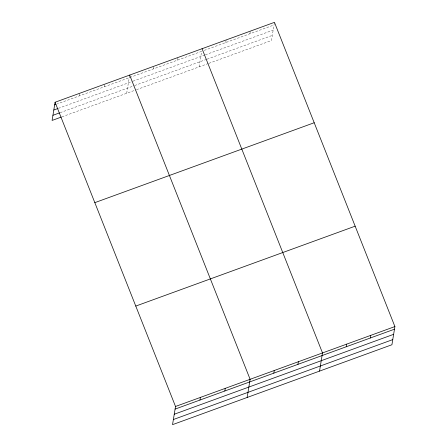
<?xml version="1.0" encoding="UTF-8"?>
<svg xmlns="http://www.w3.org/2000/svg" width="447" height="447" viewBox="0 0 447 447"><rect width="100%" height="100%" fill="white"/><g stroke="black" fill="none" stroke-linecap="round" stroke-linejoin="round"><path stroke-width="0.34" stroke-dasharray="2.23 1.68" d="M79.505 95.831L79.94 93.2M104.369 86.774L104.799 84.142M126.685 93.267L129.557 75.744M153.366 68.933L153.796 66.296M177.498 60.144L177.928 57.507M199.083 66.899L201.631 51.355L57.261 103.933M225.763 42.56L226.193 39.928M249.89 33.771L250.326 31.139M274.346 23.009L271.48 40.526L208.866 63.334M204.24 50.399L274.022 24.982M58.384 108.347L132.306 81.427M132.96 81.186L204.704 55.054M205.352 54.819L273.184 30.111M60.133 112.683L134.05 85.757M134.703 85.522L206.447 59.39M207.095 59.155L272.318 35.397M61.909 116.857L135.815 89.942M136.469 89.702L208.213 63.569"/><path stroke-width="0.67" d="M55.076 102.251L175.52 406.474L172.542 424.65L391.924 344.749L394.902 326.567L274.458 22.35L55.076 102.251L52.098 120.433L61.256 117.097M199.954 400.048L200.385 397.417M224.819 390.996L225.249 388.359M247.135 397.484L250.113 379.302L129.664 75.085M273.81 373.15L274.24 370.513M297.942 364.361L298.373 361.724M319.532 371.116L322.505 352.934L202.061 48.717M346.207 346.783L346.637 344.145M370.339 337.993L370.77 335.356M54.646 104.889L55.953 104.414M53.802 110.018L57.73 108.587M52.936 115.304L59.479 112.918M94.82 202.647L314.202 122.741M135.776 306.078L355.153 226.176M175.52 406.474L394.902 326.567M175.09 409.106L394.472 329.199M174.252 414.235L393.634 334.334M173.386 419.521L392.768 339.614"/></g></svg>
